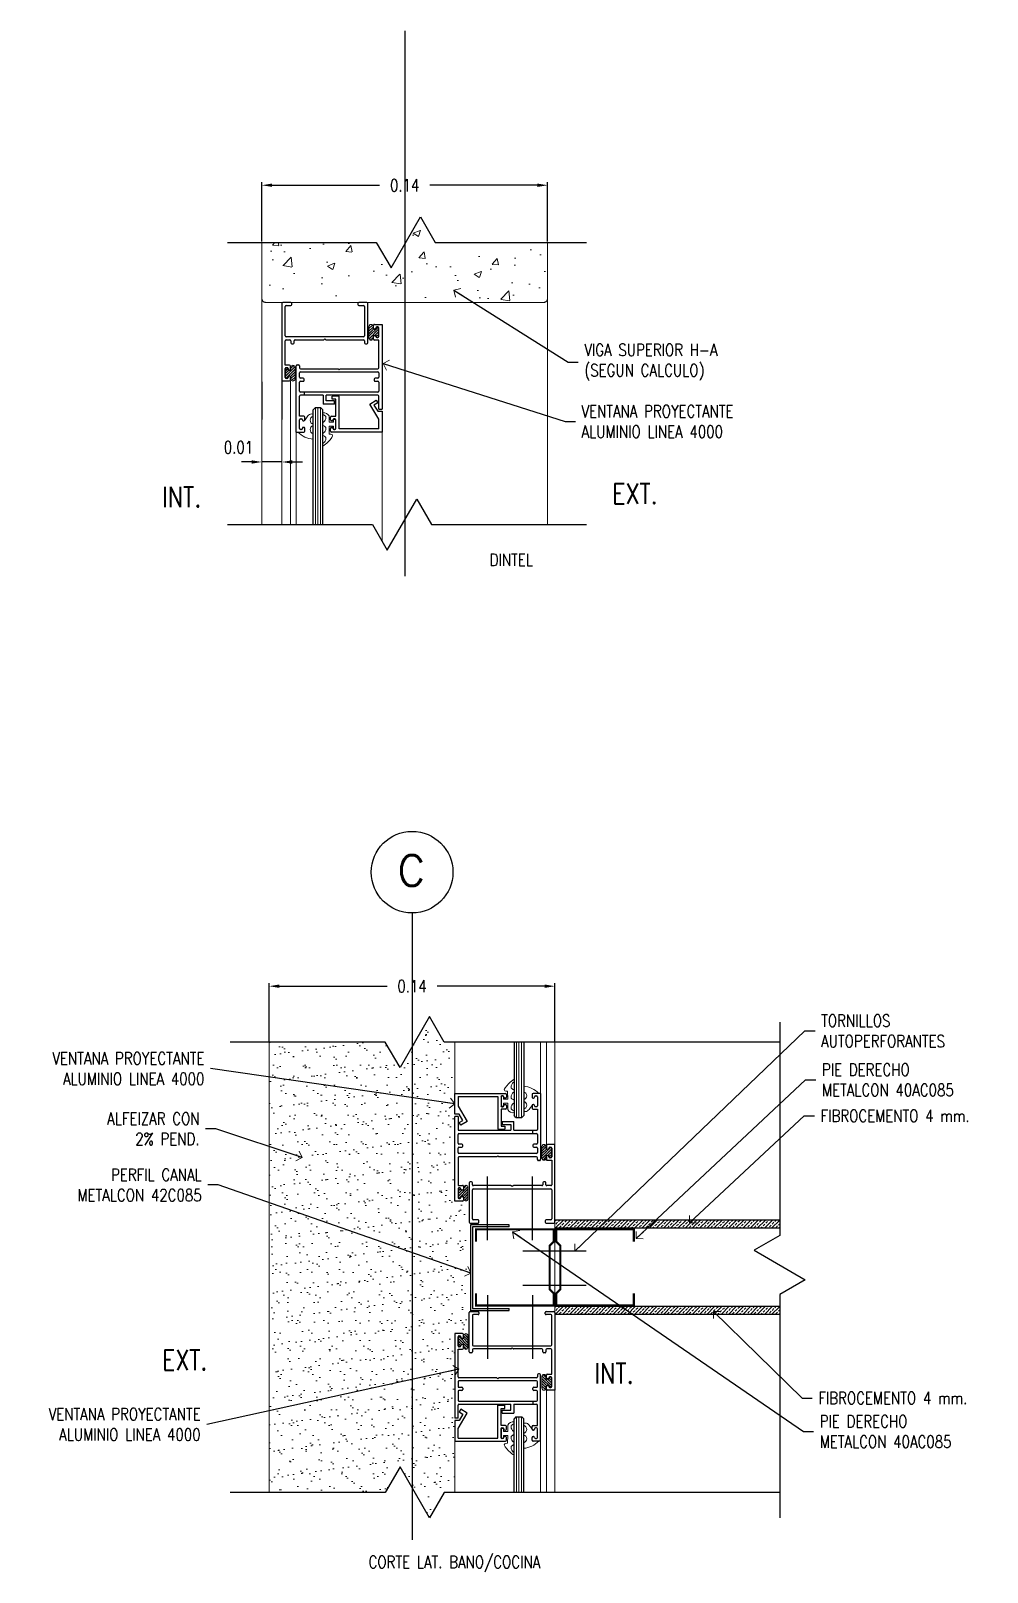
# Model space of a CAD drawing. Header units: metres. Extents: x -40 to 265, y 63 to 163.
# Drawn here: x 253.234 to 253.702, y 136.277 to 137.033 of the extents above; entities that cross this region are included whole.
import ezdxf

# ---------------------------------------------------------------- set-up
doc = ezdxf.new("R2010")
doc.units = ezdxf.units.M
doc.header["$LTSCALE"] = 5
doc.header["$MEASUREMENT"] = 0
doc.layers.get('0').update_dxf_attribs({"color": 30})
for name, color, linetype, lineweight in [('A-ANNO-TEXT', 3, 'Continuous', 18), ('A-DETL-GRPH', 4, 'Continuous', 25), ('A-DETL-MBND', 3, 'Continuous', 18), ('A-DETL-MCUT', 4, 'Continuous', 25), ('A-DETL-PATT', 8, 'Continuous', 18)]:
    doc.layers.add(name, color=color, linetype=linetype, lineweight=lineweight)
doc.styles.add('E-ROMANS', font='romans.shx', dxfattribs={"width": 0.8})
doc.dimstyles.new('E-0010_TICK_12', dxfattribs={"dimscale": 0.001, "dimtxt": 12, "dimasz": 12, "dimexe": 6, "dimexo": 4, "dimgap": 6, "dimtad": 0, "dimdec": 0, "dimlfac": 1000, "dimzin": 0, "dimdsep": 46, "dimtxsty": 'E-ROMANS', "dimblk": 'OBLIQUE', "dimcen": 6, "dimclrd": 256, "dimclre": 256, "dimclrt": 256, "dimadec": 0, "dimazin": 0, "dimtfac": 1, "dimtdec": 0, "dimtmove": 1, "dimatfit": 3, "dimldrblk": 'OPEN90', "dimfxl": 1, "dimtfill": 1, "dimtolj": 1, "dimtzin": 0, "dimlwd": -1, "dimarcsym": 0})

# ---------------------------------------------------------------- blocks, each defined once
blk = doc.blocks.new('*X40')
at = {"color": 0}
for p, q in [((134.91, 112.37), (139.77, 117.23)), ((134.91, 115.03), (136.01, 116.13)), ((134.91, 113.7), (136.61, 115.4)), ((135.23, 116.01), (135.23, 116.01)), ((135.23, 114.68), (135.23, 114.68)), ((135.23, 113.36), (135.23, 113.36)), ((135.23, 112.03), (135.23, 112.03)), ((135.26, 111.39), (139.81, 115.95)), ((135.9, 115.35), (135.9, 115.35)), ((135.9, 114.02), (135.9, 114.02)), ((135.9, 112.7), (135.9, 112.7)), ((136.56, 114.68), (136.56, 114.68)), ((136.56, 113.36), (136.56, 113.36)), ((137.22, 115.35), (137.22, 115.35)), ((137.22, 114.02), (137.22, 114.02)), ((137.22, 112.7), (137.22, 112.7)), ((137.49, 112.3), (139.81, 114.62)), ((137.71, 116.5), (139.14, 117.92)), ((137.71, 111.2), (139.81, 113.3)), ((137.89, 117.34), (137.89, 117.34)), ((137.89, 116.01), (137.89, 116.01)), ((137.89, 114.68), (137.89, 114.68)), ((137.89, 113.36), (137.89, 113.36)), ((137.89, 112.03), (137.89, 112.03)), ((138.03, 110.19), (139.81, 111.97)), ((138.55, 116.67), (138.55, 116.67)), ((138.55, 115.35), (138.55, 115.35)), ((138.55, 114.02), (138.55, 114.02)), ((138.55, 112.7), (138.55, 112.7)), ((138.55, 111.37), (138.55, 111.37)), ((139.21, 117.34), (139.21, 117.34)), ((139.21, 116.01), (139.21, 116.01)), ((139.21, 114.68), (139.21, 114.68)), ((139.21, 113.36), (139.21, 113.36)), ((139.21, 112.03), (139.21, 112.03)), ((137.89, 110.71), (137.89, 110.71)), ((138.55, 110.04), (138.55, 110.04)), ((139.12, 109.95), (139.75, 110.58)), ((139.21, 110.71), (139.21, 110.71))]:
    blk.add_line(p, q, dxfattribs=at)
blk = doc.blocks.new('_Oblique')
at = {"color": 0, "linetype": 'ByBlock', "lineweight": -2}
blk.add_line((-0.5, -0.5), (0.5, 0.5), dxfattribs=at)
blk = doc.blocks.new('_Open90')
at = {"color": 0, "linetype": 'ByBlock', "lineweight": -2}
for p, q in [((0, 0), (-1, 0)), ((-0.5, 0.5), (0, 0)), ((0, 0), (-0.5, -0.5))]:
    blk.add_line(p, q, dxfattribs=at)
blk = doc.blocks.new('QM-ARQ-DET')
at = {"layer": 'A-DETL-PATT'}
h = blk.add_hatch(dxfattribs=at)
h.set_pattern_fill('AR-CONC', color=256, scale=0.005, style=0)
h.set_pattern_definition([(50, (292.74077, 70.873197), (0.035863009, -0.003137607), [0.00375, -0.04125]), (355, (292.74077, 70.873197), (-0.006937567, 0.037609607), [0.003, -0.033]), (100.4514, (292.74376, 70.872936), (0.028925469, 0.034471977), [0.00318701, -0.035057106]), (46.1842, (292.74077, 70.883197), (0.053362052, -0.00827595), [0.005625, -0.061875]), (96.6356, (292.74522, 70.882507), (0.046733135, 0.048705894), [0.004780514, -0.05258565]), (351.1842, (292.74077, 70.883197), (0.046733097, 0.04870593), [0.0045, -0.0495]), (21, (292.74577, 70.880697), (0.029845353, -0.020130945), [0.00375, -0.04125]), (326, (292.74577, 70.880697), (0.012165767, 0.036257502), [0.003, -0.033]), (71.4514, (292.748258, 70.87902), (0.042011131, 0.016126525), [0.00318701, -0.035057106]), (37.5, (292.740771, 70.873197), (0.0006079928, 0.0166446927), [0, -0.0326, 0, -0.0335, 0, -0.033125]), (7.5, (292.74077, 70.873197), (0.013153477, 0.0197205856), [0, -0.0191, 0, -0.03185, 0, -0.012625]), (327.5, (292.729621, 70.873197), (0.0266911218, -0.0011277436), [0, -0.0125, 0, -0.039, 0, -0.05175]), (317.5, (292.72462, 70.873197), (0.0291593085, 0.005005249), [0, -0.01625, 0, -0.0259, 0, -0.03675])])
h.paths.add_polyline_path([(253.48678, 136.90158, -0.414221), (253.48487, 136.89967), (253.39821, 136.89968, 0.02881), (253.39816, 136.89968), (253.39434, 136.89968, 0.028331), (253.39429, 136.89968), (253.36098, 136.89968, 0.023886), (253.36093, 136.89968), (253.35711, 136.89968, 0.023309), (253.35707, 136.89968), (253.35035, 136.89968), (253.34678, 136.90307), (253.34678, 136.92909), (253.40285, 136.92909), (253.41007, 136.91659), (253.4245, 136.94159), (253.43172, 136.92909), (253.48678, 136.92909)])
h = blk.add_hatch(dxfattribs=at)
h.set_pattern_fill('AR-SAND', color=256, scale=0.005, style=0)
h.set_pattern_definition([(37.5, (292.745352, 70.82604), (-0.0003149668, 0.00963411885), [0, -0.0076, 0, -0.0085, 0, -0.008125]), (7.5, (292.745352, 70.82604), (0.0088488835, 0.0141107303), [0, -0.0041, 0, -0.00685, 0, -0.002625]), (327.5, (292.739202, 70.82604), (0.0155707093, 2.82953e-05), [0, -0.0025, 0, -0.009, 0, -0.01175]), (317.5, (292.739202, 70.82604), (0.015030633, 0.0043883778), [0, -0.00125, 0, -0.0059, 0, -0.00675])])
h.paths.add_polyline_path([(253.3504, 136.31618), (253.40726, 136.31618), (253.41448, 136.32868), (253.42891, 136.30368), (253.43613, 136.31618), (253.44138, 136.31618), (253.44138, 136.39414), (253.44711, 136.39477), (253.44711, 136.45903), (253.44077, 136.45903), (253.44077, 136.53699), (253.43613, 136.53699), (253.42891, 136.54949), (253.41448, 136.52449), (253.40726, 136.53699), (253.35038, 136.53699)])
h = blk.add_hatch(dxfattribs=at)
h.set_pattern_fill('ANSI33', color=256, scale=0.01, style=0)
h.set_pattern_definition([(45, (292.745352, 70.82604), (-0.00176776695, 0.00176776695), []), (45, (292.7471198, 70.82604), (-0.00176776695, 0.00176776695), [0.00125, -0.000625])])
h.paths.add_polyline_path([(253.60055, 136.44576), (253.60055, 136.44976), (253.4904, 136.44976), (253.4904, 136.44876), (253.4904, 136.44576)])
h = blk.add_hatch(dxfattribs=at)
h.set_pattern_fill('ANSI33', color=256, scale=0.01, style=0)
h.set_pattern_definition([(45, (292.745352, 70.7837386), (-0.00176776695, 0.00176776695), []), (45, (292.7471198, 70.7837386), (-0.00176776695, 0.00176776695), [0.00125, -0.000625])])
h.paths.add_polyline_path([(253.60055, 136.40346), (253.60055, 136.40746), (253.4904, 136.40746), (253.4904, 136.40646), (253.4904, 136.40346)])
at = {"layer": 'A-DETL-GRPH'}
for p, q in [((253.41677, 137.03285), (253.41677, 136.76539)), ((253.34678, 136.92959), (253.34678, 136.95864)), ((253.48678, 136.92959), (253.48678, 136.95864)), ((253.35178, 136.95714), (253.40449, 136.95714)), ((253.48178, 136.95714), (253.42906, 136.95714)), ((253.41007, 136.91659), (253.4245, 136.94159)), ((253.4245, 136.94159), (253.43172, 136.92909)), ((253.32992, 136.92909), (253.40285, 136.92909)), ((253.40285, 136.92909), (253.41007, 136.91659)), ((253.43172, 136.92909), (253.5059, 136.92909)), ((253.34677, 136.8607), (253.34677, 136.84745)), ((253.35664, 136.8607), (253.35664, 136.84745)), ((253.34677, 136.84845), (253.34677, 136.8423)), ((253.35664, 136.84845), (253.35664, 136.8423)), ((253.34177, 136.82144), (253.33677, 136.82144)), ((253.35664, 136.82144), (253.34677, 136.82144)), ((253.36164, 136.82144), (253.36664, 136.82144)), ((253.40826, 136.77821), (253.42269, 136.80321)), ((253.42269, 136.80321), (253.42991, 136.79071)), ((253.32992, 136.79071), (253.40104, 136.79071)), ((253.40104, 136.79071), (253.40826, 136.77821)), ((253.42991, 136.79071), (253.5059, 136.79071)), ((253.42042, 136.60032), (253.42042, 136.29295)), ((253.35038, 136.53749), (253.35038, 136.56591)), ((253.4904, 136.53749), (253.4904, 136.56591)), ((253.35538, 136.56441), (253.40811, 136.56441)), ((253.4854, 136.56441), (253.43268, 136.56441)), ((253.42891, 136.54949), (253.41448, 136.52449)), ((253.43613, 136.53699), (253.42891, 136.54949)), ((253.60055, 136.5468), (253.60055, 136.44211)), ((253.40726, 136.53699), (253.33127, 136.53699)), ((253.41448, 136.52449), (253.40726, 136.53699)), ((253.60055, 136.53699), (253.43613, 136.53699)), ((253.60055, 136.44211), (253.58805, 136.4349)), ((253.58805, 136.4349), (253.61305, 136.42046)), ((253.61305, 136.42046), (253.60055, 136.41325)), ((253.60055, 136.41325), (253.60055, 136.30368)), ((253.41448, 136.32868), (253.40726, 136.31618)), ((253.42891, 136.30368), (253.41448, 136.32868)), ((253.40726, 136.31618), (253.33127, 136.31618)), ((253.43613, 136.31618), (253.42891, 136.30368)), ((253.60055, 136.31618), (253.43613, 136.31618))]:
    blk.add_line(p, q, dxfattribs=at)
blk.add_circle((253.42042, 136.62032), 0.02, dxfattribs=at)
for points in [[(253.35178, 136.95797), (253.35178, 136.95631), (253.34678, 136.95714)], [(253.48178, 136.95797), (253.48178, 136.95631), (253.48678, 136.95714)], [(253.34177, 136.82228), (253.34177, 136.82061), (253.34677, 136.82144)], [(253.36164, 136.82228), (253.36164, 136.82061), (253.35664, 136.82144)], [(253.35538, 136.56524), (253.35538, 136.56358), (253.35038, 136.56441)], [(253.4854, 136.56524), (253.4854, 136.56358), (253.4904, 136.56441)]]:
    blk.add_solid(points, dxfattribs=at)
at = {"layer": 'A-DETL-MBND'}
for p, q in [((253.34676, 136.79071), (253.34678, 136.90159)), ((253.48677, 136.79071), (253.48678, 136.90158)), ((253.39927, 136.88785), (253.39927, 136.88212)), ((253.40127, 136.88704), (253.40127, 136.88785)), ((253.40127, 136.88212), (253.40127, 136.88293)), ((253.40222, 136.88637), (253.40194, 136.88637)), ((253.40194, 136.8836), (253.40222, 136.8836)), ((253.40289, 136.88713), (253.40289, 136.88704)), ((253.40289, 136.88293), (253.40289, 136.88284)), ((253.40366, 136.88742), (253.40318, 136.88742)), ((253.40318, 136.88255), (253.40366, 136.88255)), ((253.40394, 136.88284), (253.40394, 136.88713)), ((253.35835, 136.86714), (253.35835, 136.86284)), ((253.35912, 136.86742), (253.35864, 136.86742)), ((253.3594, 136.86704), (253.3594, 136.86714)), ((253.36103, 136.86785), (253.36103, 136.86704)), ((253.36303, 136.86212), (253.36303, 136.86785)), ((253.35664, 136.8612), (253.35664, 136.79071)), ((253.35864, 136.86255), (253.35912, 136.86255)), ((253.3594, 136.86284), (253.3594, 136.86294)), ((253.36036, 136.86637), (253.36007, 136.86637)), ((253.36007, 136.8636), (253.36036, 136.8636)), ((253.36084, 136.8612), (253.36084, 136.79071)), ((253.36103, 136.86294), (253.36103, 136.86212)), ((253.3731, 136.79071), (253.3731, 136.84797)), ((253.37428, 136.79071), (253.37428, 136.84797)), ((253.37546, 136.79063), (253.37546, 136.84797)), ((253.37971, 136.84089), (253.37971, 136.84399)), ((253.38183, 136.84089), (253.37971, 136.84089)), ((253.37983, 136.83506), (253.37971, 136.83894)), ((253.38183, 136.83894), (253.37971, 136.83894)), ((253.38183, 136.84206), (253.38183, 136.84089)), ((253.38183, 136.83777), (253.38183, 136.83894)), ((253.38259, 136.84235), (253.38212, 136.84235)), ((253.38212, 136.83748), (253.38259, 136.83748)), ((253.38288, 136.83777), (253.38288, 136.84206)), ((253.36366, 136.79071), (253.36366, 136.83613)), ((253.40566, 136.7827), (253.40566, 136.83613)), ((253.3504, 136.31618), (253.35038, 136.53699)), ((253.44138, 136.53699), (253.44138, 136.51183)), ((253.47157, 136.53699), (253.47157, 136.49999)), ((253.47276, 136.53699), (253.47276, 136.49999)), ((253.47394, 136.53699), (253.47394, 136.49999)), ((253.48338, 136.53699), (253.48338, 136.51183)), ((253.4862, 136.48676), (253.4862, 136.53699)), ((253.4904, 136.31618), (253.4904, 136.53699)), ((253.4904, 136.48676), (253.4904, 136.53699)), ((253.4672, 136.5129), (253.46732, 136.50902)), ((253.46416, 136.51019), (253.46416, 136.5059)), ((253.46492, 136.51048), (253.46444, 136.51048)), ((253.46444, 136.50561), (253.46492, 136.50561)), ((253.46521, 136.51019), (253.46521, 136.50902)), ((253.46521, 136.50902), (253.46732, 136.50902)), ((253.46521, 136.5059), (253.46521, 136.50707)), ((253.46521, 136.50707), (253.46732, 136.50707)), ((253.46732, 136.50707), (253.46732, 136.50397)), ((253.48401, 136.48584), (253.48401, 136.48011)), ((253.48601, 136.48503), (253.48601, 136.48584)), ((253.48696, 136.48436), (253.48668, 136.48436)), ((253.48668, 136.48159), (253.48696, 136.48159)), ((253.48763, 136.48512), (253.48763, 136.48503)), ((253.4884, 136.48541), (253.48792, 136.48541)), ((253.48868, 136.48083), (253.48868, 136.48512)), ((253.48601, 136.48011), (253.48601, 136.48092)), ((253.48763, 136.48092), (253.48763, 136.48083)), ((253.48792, 136.48054), (253.4884, 136.48054)), ((253.44309, 136.46512), (253.44309, 136.46083)), ((253.44386, 136.46541), (253.44338, 136.46541)), ((253.44338, 136.46054), (253.44386, 136.46054)), ((253.44414, 136.46503), (253.44414, 136.46512)), ((253.44414, 136.46083), (253.44414, 136.46092)), ((253.4451, 136.46436), (253.44481, 136.46436)), ((253.44481, 136.46159), (253.4451, 136.46159)), ((253.44577, 136.46584), (253.44577, 136.46503)), ((253.44577, 136.46092), (253.44577, 136.46011)), ((253.44777, 136.46011), (253.44777, 136.46584)), ((253.44309, 136.38805), (253.44309, 136.39234)), ((253.44338, 136.39263), (253.44386, 136.39263)), ((253.44414, 136.39234), (253.44414, 136.39225)), ((253.44481, 136.39158), (253.4451, 136.39158)), ((253.44577, 136.39225), (253.44577, 136.39306)), ((253.44777, 136.39306), (253.44777, 136.38733)), ((253.44386, 136.38776), (253.44338, 136.38776)), ((253.44414, 136.38814), (253.44414, 136.38805)), ((253.4451, 136.38881), (253.44481, 136.38881)), ((253.44577, 136.38733), (253.44577, 136.38814)), ((253.48401, 136.36733), (253.48401, 136.37306)), ((253.48601, 136.37306), (253.48601, 136.37225)), ((253.48601, 136.36814), (253.48601, 136.36733)), ((253.48668, 136.37158), (253.48696, 136.37158)), ((253.48696, 136.36881), (253.48668, 136.36881)), ((253.48763, 136.37225), (253.48763, 136.37234)), ((253.48763, 136.36805), (253.48763, 136.36814)), ((253.48792, 136.37263), (253.4884, 136.37263)), ((253.48868, 136.37234), (253.48868, 136.36805)), ((253.4862, 136.36641), (253.4862, 136.31618)), ((253.4884, 136.36776), (253.48792, 136.36776)), ((253.4904, 136.36641), (253.4904, 136.31618)), ((253.47157, 136.31618), (253.47157, 136.35318)), ((253.47276, 136.31618), (253.47276, 136.35318)), ((253.47394, 136.31618), (253.47394, 136.35318)), ((253.46416, 136.34298), (253.46416, 136.34727)), ((253.46444, 136.34756), (253.46492, 136.34756)), ((253.46521, 136.34727), (253.46521, 136.3461)), ((253.46521, 136.3461), (253.46732, 136.3461)), ((253.46732, 136.3461), (253.46732, 136.3492)), ((253.44138, 136.31618), (253.44138, 136.34134)), ((253.46492, 136.34269), (253.46444, 136.34269)), ((253.46521, 136.34415), (253.46732, 136.34415)), ((253.46521, 136.34298), (253.46521, 136.34415)), ((253.4672, 136.34027), (253.46732, 136.34415)), ((253.48338, 136.31618), (253.48338, 136.34134))]:
    blk.add_line(p, q, dxfattribs=at)
at = {"layer": 'A-DETL-MBND', "const_width": 0.001}
for points in [[(253.45174, 136.41385), (253.45174, 136.40785), (253.48974, 136.40785), (253.48974, 136.41385), (253.48777, 136.41579), (253.48777, 136.43603), (253.48777, 136.4372), (253.48974, 136.43914), (253.48974, 136.44514), (253.45174, 136.44514), (253.45174, 136.43914)], [(253.52906, 136.41385), (253.52906, 136.40785), (253.49106, 136.40785), (253.49106, 136.41385), (253.49304, 136.41579), (253.49304, 136.43603), (253.49304, 136.4372), (253.49106, 136.43914), (253.49106, 136.44514), (253.52906, 136.44514), (253.52906, 136.43914)]]:
    blk.add_lwpolyline(points, dxfattribs=at)
at = {"layer": 'A-DETL-MBND'}
for centre, radius, start, end in [((253.40027, 136.88785), 0.001, 0, 180), ((253.40027, 136.88212), 0.001, 180, 0), ((253.40194, 136.88704), 0.000668, 180, 270), ((253.40194, 136.88293), 0.000668, 90, 180), ((253.40222, 136.88704), 0.000668, 270, 0), ((253.40222, 136.88293), 0.000668, 0, 90), ((253.40318, 136.88713), 0.000286, 90, 180), ((253.40318, 136.88284), 0.000286, 180, 270), ((253.40366, 136.88713), 0.000286, 0, 90), ((253.40366, 136.88284), 0.000286, 270, 0), ((253.35864, 136.86714), 0.000286, 90, 180), ((253.35912, 136.86714), 0.000286, 0, 90), ((253.36007, 136.86704), 0.000668, 180, 270), ((253.36036, 136.86704), 0.000668, 270, 0), ((253.36203, 136.86785), 0.001, 0, 180), ((253.35864, 136.86284), 0.000286, 180, 270), ((253.35912, 136.86284), 0.000286, 270, 0), ((253.36007, 136.86294), 0.000668, 90, 180), ((253.36036, 136.86294), 0.000668, 0, 90), ((253.36203, 136.86212), 0.001, 180, 0), ((253.37716, 136.84278), 0.00282, 25.40747, 99.7106), ((253.3725, 136.84192), 0.00205, 106.66303, 253.33697), ((253.3725, 136.8373), 0.00205, 106.66303, 253.33697), ((253.38212, 136.84206), 0.000286, 90, 180), ((253.38212, 136.83777), 0.000286, 180, 270), ((253.38259, 136.84206), 0.000286, 0, 90), ((253.38259, 136.83777), 0.000286, 270, 0), ((253.37277, 136.84392), 0.01133, 223.46647, 265.63629), ((253.47426, 136.50404), 0.01133, 43.46647, 85.63629), ((253.47454, 136.51066), 0.00205, 286.66303, 73.33697), ((253.46444, 136.51019), 0.000286, 90, 180), ((253.46444, 136.5059), 0.000286, 180, 270), ((253.46492, 136.51019), 0.000286, 0, 90), ((253.46492, 136.5059), 0.000286, 270, 0), ((253.47454, 136.50604), 0.00205, 286.66303, 73.33697), ((253.46988, 136.50518), 0.00282, 205.40747, 279.7106), ((253.48501, 136.48584), 0.001, 0, 180), ((253.48668, 136.48503), 0.000668, 180, 270), ((253.48668, 136.48092), 0.000668, 90, 180), ((253.48696, 136.48503), 0.000668, 270, 0), ((253.48696, 136.48092), 0.000668, 0, 90), ((253.48792, 136.48512), 0.000286, 90, 180), ((253.4884, 136.48512), 0.000286, 0, 90), ((253.48501, 136.48011), 0.001, 180, 0), ((253.48792, 136.48083), 0.000286, 180, 270), ((253.4884, 136.48083), 0.000286, 270, 0), ((253.44677, 136.46584), 0.001, 0, 180), ((253.44338, 136.46512), 0.000286, 90, 180), ((253.44338, 136.46083), 0.000286, 180, 270), ((253.44386, 136.46512), 0.000286, 0, 90), ((253.44386, 136.46083), 0.000286, 270, 0), ((253.44481, 136.46503), 0.000668, 180, 270), ((253.44481, 136.46092), 0.000668, 90, 180), ((253.4451, 136.46503), 0.000668, 270, 0), ((253.4451, 136.46092), 0.000668, 0, 90), ((253.44677, 136.46011), 0.001, 180, 0), ((253.44338, 136.39234), 0.000286, 90, 180), ((253.44386, 136.39234), 0.000286, 0, 90), ((253.44481, 136.39225), 0.000668, 180, 270), ((253.4451, 136.39225), 0.000668, 270, 0), ((253.44677, 136.39306), 0.001, 0, 180), ((253.44338, 136.38805), 0.000286, 180, 270), ((253.44386, 136.38805), 0.000286, 270, 0), ((253.44481, 136.38814), 0.000668, 90, 180), ((253.4451, 136.38814), 0.000668, 0, 90), ((253.44677, 136.38733), 0.001, 180, 0), ((253.48501, 136.37306), 0.001, 0, 180), ((253.48668, 136.37225), 0.000668, 180, 270), ((253.48668, 136.36814), 0.000668, 90, 180), ((253.48696, 136.37225), 0.000668, 270, 0), ((253.48696, 136.36814), 0.000668, 0, 90), ((253.48792, 136.37234), 0.000286, 90, 180), ((253.48792, 136.36805), 0.000286, 180, 270), ((253.4884, 136.37234), 0.000286, 0, 90), ((253.4884, 136.36805), 0.000286, 270, 0), ((253.48501, 136.36733), 0.001, 180, 0), ((253.46444, 136.34727), 0.000286, 90, 180), ((253.46492, 136.34727), 0.000286, 0, 90), ((253.46988, 136.34799), 0.00282, 80.2894, 154.59253), ((253.47454, 136.34713), 0.00205, 286.66303, 73.33697), ((253.46444, 136.34298), 0.000286, 180, 270), ((253.46492, 136.34298), 0.000286, 270, 0), ((253.47454, 136.34251), 0.00205, 286.66303, 73.33697), ((253.47426, 136.34913), 0.01133, 274.36371, 316.53353)]:
    blk.add_arc(centre, radius, start, end, dxfattribs=at)
for points in [[(253.36772, 136.84171), (253.36896, 136.84356), (253.37061, 136.84493), (253.37191, 136.84493)], [(253.37668, 136.8447), (253.37806, 136.84374), (253.3774, 136.8414), (253.37668, 136.84074)], [(253.37668, 136.83937), (253.37806, 136.83841), (253.3774, 136.83608), (253.37668, 136.83542)], [(253.37668, 136.82918), (253.37933, 136.83136), (253.38126, 136.83486), (253.37983, 136.83506)], [(253.37668, 136.83446), (253.37806, 136.83349), (253.3774, 136.83116), (253.37668, 136.8305)], [(253.47035, 136.51878), (253.46771, 136.5166), (253.46578, 136.5131), (253.4672, 136.5129)], [(253.47035, 136.51351), (253.46898, 136.51447), (253.46964, 136.5168), (253.47035, 136.51746)], [(253.47035, 136.50859), (253.46898, 136.50955), (253.46964, 136.51188), (253.47035, 136.51254)], [(253.47035, 136.50326), (253.46898, 136.50422), (253.46964, 136.50656), (253.47035, 136.50722)], [(253.47932, 136.50625), (253.47808, 136.5044), (253.47643, 136.50303), (253.47513, 136.50303)], [(253.47035, 136.34991), (253.46898, 136.34894), (253.46964, 136.34661), (253.47035, 136.34595)], [(253.47932, 136.34692), (253.47808, 136.34876), (253.47643, 136.35014), (253.47513, 136.35014)], [(253.47035, 136.33439), (253.46771, 136.33657), (253.46578, 136.34007), (253.4672, 136.34027)], [(253.47035, 136.34458), (253.46898, 136.34362), (253.46964, 136.34129), (253.47035, 136.34063)], [(253.47035, 136.33966), (253.46898, 136.3387), (253.46964, 136.33637), (253.47035, 136.33571)]]:
    blk.add_spline(points, degree=3, dxfattribs=at)
at = {"layer": 'A-DETL-MCUT'}
for p, q in [((253.35664, 136.8992), (253.35664, 136.8612)), ((253.36093, 136.89968), (253.35711, 136.89968)), ((253.35816, 136.88336), (253.35816, 136.89767)), ((253.35864, 136.89815), (253.36093, 136.89815)), ((253.36141, 136.89863), (253.36141, 136.8992)), ((253.39386, 136.8992), (253.39386, 136.89863)), ((253.39816, 136.89968), (253.39434, 136.89968)), ((253.39434, 136.89815), (253.39663, 136.89815)), ((253.39711, 136.89767), (253.39711, 136.88336)), ((253.39864, 136.87992), (253.39864, 136.8992)), ((253.39663, 136.88288), (253.35864, 136.88288)), ((253.40146, 136.88712), (253.40146, 136.88845)), ((253.40146, 136.88168), (253.40146, 136.88301)), ((253.40194, 136.88893), (253.40566, 136.88893)), ((253.40222, 136.88664), (253.40194, 136.88664)), ((253.40194, 136.88349), (253.40222, 136.88349)), ((253.4027, 136.88721), (253.4027, 136.88712)), ((253.4027, 136.88301), (253.4027, 136.88292)), ((253.40366, 136.88769), (253.40318, 136.88769)), ((253.40318, 136.88244), (253.40366, 136.88244)), ((253.40413, 136.88292), (253.40413, 136.88721)), ((253.40566, 136.88893), (253.40566, 136.84737)), ((253.35816, 136.86893), (253.35816, 136.88087)), ((253.35864, 136.88135), (253.36055, 136.88135)), ((253.36103, 136.88087), (253.36103, 136.87992)), ((253.3615, 136.87944), (253.36208, 136.87944)), ((253.36255, 136.87992), (253.36255, 136.88087)), ((253.36303, 136.88135), (253.37696, 136.88135)), ((253.3773, 136.88149), (253.37764, 136.88183)), ((253.37764, 136.88183), (253.37797, 136.88149)), ((253.37831, 136.88135), (253.39663, 136.88135)), ((253.39711, 136.88087), (253.39711, 136.87992)), ((253.39759, 136.87944), (253.39816, 136.87944)), ((253.40413, 136.8812), (253.40194, 136.8812)), ((253.40413, 136.86764), (253.40413, 136.8812)), ((253.36036, 136.86893), (253.35816, 136.86893)), ((253.35816, 136.86292), (253.35816, 136.86721)), ((253.35816, 136.86292), (253.35816, 136.86721)), ((253.35864, 136.86769), (253.35912, 136.86769)), ((253.35959, 136.86721), (253.35959, 136.86712)), ((253.36084, 136.86712), (253.36084, 136.86846)), ((253.36366, 136.83613), (253.36366, 136.8686)), ((253.36414, 136.86908), (253.36471, 136.86908)), ((253.36519, 136.8686), (253.36519, 136.86764)), ((253.36567, 136.86717), (253.38418, 136.86717)), ((253.38418, 136.86717), (253.38466, 136.86669)), ((253.38466, 136.86669), (253.38514, 136.86717)), ((253.38514, 136.86717), (253.40366, 136.86717)), ((253.35664, 136.8612), (253.36036, 136.8612)), ((253.35912, 136.86244), (253.35864, 136.86244)), ((253.35959, 136.86301), (253.35959, 136.86292)), ((253.36007, 136.86664), (253.36036, 136.86664)), ((253.36036, 136.86349), (253.36007, 136.86349)), ((253.36084, 136.86168), (253.36084, 136.86301)), ((253.36519, 136.863), (253.36519, 136.86516)), ((253.36519, 136.85622), (253.36519, 136.86052)), ((253.36567, 136.86564), (253.40366, 136.86564)), ((253.367, 136.86252), (253.36567, 136.86252)), ((253.36567, 136.86099), (253.367, 136.86099)), ((253.36748, 136.86147), (253.36748, 136.86204)), ((253.40184, 136.86204), (253.40184, 136.86147)), ((253.40366, 136.86252), (253.40232, 136.86252)), ((253.40232, 136.86099), (253.40366, 136.86099)), ((253.40413, 136.86516), (253.40413, 136.863)), ((253.40413, 136.86052), (253.40413, 136.85622)), ((253.36519, 136.84386), (253.36519, 136.85374)), ((253.40366, 136.85574), (253.36567, 136.85574)), ((253.37679, 136.85422), (253.36567, 136.85422)), ((253.36748, 136.85574), (253.36748, 136.85422)), ((253.37679, 136.85422), (253.37679, 136.84984)), ((253.40366, 136.85422), (253.37832, 136.85422)), ((253.37832, 136.85137), (253.37832, 136.85422)), ((253.38124, 136.8522), (253.38124, 136.85372)), ((253.3846, 136.85372), (253.38124, 136.85372)), ((253.38307, 136.8522), (253.38124, 136.8522)), ((253.38307, 136.84386), (253.38307, 136.8522)), ((253.3846, 136.83766), (253.3846, 136.85372)), ((253.39964, 136.84985), (253.40278, 136.85175)), ((253.40278, 136.85175), (253.40356, 136.85046)), ((253.40413, 136.84737), (253.40413, 136.85374)), ((253.37287, 136.84797), (253.37191, 136.84701)), ((253.37191, 136.79071), (253.37191, 136.84701)), ((253.37573, 136.84797), (253.37287, 136.84797)), ((253.37573, 136.84797), (253.37668, 136.84701)), ((253.37668, 136.79071), (253.37668, 136.84701)), ((253.38244, 136.84984), (253.37679, 136.84984)), ((253.38244, 136.85137), (253.37832, 136.85137)), ((253.38244, 136.84984), (253.38244, 136.85137)), ((253.40413, 136.84237), (253.39964, 136.84985)), ((253.40356, 136.85046), (253.40172, 136.84935)), ((253.40172, 136.84935), (253.40353, 136.84633)), ((253.40353, 136.84633), (253.40566, 136.84633)), ((253.40413, 136.84737), (253.40566, 136.84737)), ((253.40566, 136.84633), (253.40566, 136.83613)), ((253.36738, 136.84386), (253.36519, 136.84386)), ((253.36519, 136.83785), (253.36519, 136.84214)), ((253.36519, 136.83785), (253.36519, 136.84214)), ((253.36567, 136.84262), (253.36614, 136.84262)), ((253.36614, 136.83737), (253.36567, 136.83737)), ((253.36662, 136.84214), (253.36662, 136.84205)), ((253.36662, 136.83794), (253.36662, 136.83785)), ((253.3671, 136.84157), (253.36738, 136.84157)), ((253.36738, 136.83842), (253.3671, 136.83842)), ((253.36786, 136.84205), (253.36786, 136.84338)), ((253.36786, 136.83661), (253.36786, 136.83794)), ((253.3804, 136.84205), (253.3804, 136.84338)), ((253.3804, 136.83661), (253.3804, 136.83794)), ((253.38088, 136.84386), (253.38307, 136.84386)), ((253.38116, 136.84157), (253.38088, 136.84157)), ((253.38088, 136.83842), (253.38116, 136.83842)), ((253.38164, 136.84214), (253.38164, 136.84205)), ((253.38164, 136.83794), (253.38164, 136.83785)), ((253.38259, 136.84262), (253.38212, 136.84262)), ((253.38212, 136.83737), (253.38259, 136.83737)), ((253.38307, 136.83785), (253.38307, 136.84214)), ((253.38307, 136.83785), (253.38307, 136.84214)), ((253.40413, 136.83766), (253.3846, 136.83766)), ((253.40413, 136.83766), (253.40413, 136.84237)), ((253.36366, 136.83613), (253.36738, 136.83613)), ((253.40566, 136.83613), (253.38088, 136.83613)), ((253.47035, 136.53699), (253.47035, 136.50095)), ((253.47513, 136.53699), (253.47513, 136.50095)), ((253.44138, 136.51183), (253.46616, 136.51183)), ((253.44138, 136.50163), (253.44138, 136.51183)), ((253.48338, 136.51183), (253.47965, 136.51183)), ((253.48338, 136.51183), (253.48338, 136.47936)), ((253.4429, 136.5103), (253.4429, 136.50559)), ((253.4429, 136.5103), (253.46244, 136.5103)), ((253.4429, 136.50559), (253.4474, 136.49811)), ((253.46244, 136.5103), (253.46244, 136.49424)), ((253.46397, 136.51011), (253.46397, 136.50582)), ((253.46397, 136.51011), (253.46397, 136.50582)), ((253.46616, 136.5041), (253.46397, 136.5041)), ((253.46397, 136.5041), (253.46397, 136.49576)), ((253.46492, 136.51059), (253.46444, 136.51059)), ((253.46444, 136.50534), (253.46492, 136.50534)), ((253.4654, 136.51002), (253.4654, 136.51011)), ((253.4654, 136.50582), (253.4654, 136.50591)), ((253.46616, 136.50954), (253.46587, 136.50954)), ((253.46587, 136.50639), (253.46616, 136.50639)), ((253.46664, 136.51135), (253.46664, 136.51002)), ((253.46664, 136.50591), (253.46664, 136.50458)), ((253.47918, 136.51135), (253.47918, 136.51002)), ((253.47918, 136.50591), (253.47918, 136.50458)), ((253.47965, 136.50954), (253.47994, 136.50954)), ((253.47994, 136.50639), (253.47965, 136.50639)), ((253.47965, 136.5041), (253.48185, 136.5041)), ((253.48042, 136.51002), (253.48042, 136.51011)), ((253.48042, 136.50582), (253.48042, 136.50591)), ((253.48089, 136.51059), (253.48137, 136.51059)), ((253.48137, 136.50534), (253.48089, 136.50534)), ((253.48185, 136.51011), (253.48185, 136.50582)), ((253.48185, 136.51011), (253.48185, 136.50582)), ((253.48185, 136.5041), (253.48185, 136.49422)), ((253.4435, 136.50163), (253.44138, 136.50163)), ((253.44138, 136.45903), (253.44138, 136.50059)), ((253.4429, 136.50059), (253.44138, 136.50059)), ((253.4429, 136.50059), (253.4429, 136.49422)), ((253.44348, 136.4975), (253.44532, 136.49861)), ((253.44425, 136.49622), (253.44348, 136.4975)), ((253.44532, 136.49861), (253.4435, 136.50163)), ((253.4474, 136.49811), (253.44425, 136.49622)), ((253.46459, 136.49812), (253.46459, 136.49659)), ((253.46459, 136.49812), (253.47024, 136.49812)), ((253.46459, 136.49659), (253.46872, 136.49659)), ((253.46872, 136.49659), (253.46872, 136.49374)), ((253.47024, 136.49374), (253.47024, 136.49812)), ((253.47131, 136.49999), (253.47035, 136.50095)), ((253.47131, 136.49999), (253.47417, 136.49999)), ((253.47417, 136.49999), (253.47513, 136.50095)), ((253.4429, 136.48744), (253.4429, 136.49174)), ((253.44338, 136.49374), (253.46872, 136.49374)), ((253.44338, 136.49222), (253.48137, 136.49222)), ((253.46244, 136.49424), (253.4658, 136.49424)), ((253.46397, 136.49576), (253.4658, 136.49576)), ((253.4658, 136.49576), (253.4658, 136.49424)), ((253.47024, 136.49374), (253.48137, 136.49374)), ((253.47956, 136.49222), (253.47956, 136.49374)), ((253.48185, 136.49174), (253.48185, 136.48744)), ((253.4429, 136.4828), (253.4429, 136.48496)), ((253.44472, 136.48697), (253.44338, 136.48697)), ((253.44338, 136.48544), (253.44472, 136.48544)), ((253.48137, 136.48232), (253.44338, 136.48232)), ((253.44519, 136.48592), (253.44519, 136.48649)), ((253.47956, 136.48649), (253.47956, 136.48592)), ((253.48137, 136.48697), (253.48004, 136.48697)), ((253.48004, 136.48544), (253.48137, 136.48544)), ((253.48185, 136.48496), (253.48185, 136.4828)), ((253.4862, 136.48628), (253.4862, 136.48495)), ((253.4904, 136.48676), (253.48668, 136.48676)), ((253.48668, 136.48447), (253.48696, 136.48447)), ((253.48744, 136.48495), (253.48744, 136.48504)), ((253.48792, 136.48552), (253.4884, 136.48552)), ((253.48887, 136.48504), (253.48887, 136.48075)), ((253.48887, 136.48504), (253.48887, 136.48075)), ((253.4904, 136.44876), (253.4904, 136.48676)), ((253.4429, 136.48032), (253.4429, 136.46676)), ((253.4619, 136.48079), (253.44338, 136.48079)), ((253.46238, 136.48127), (253.4619, 136.48079)), ((253.46285, 136.48079), (253.46238, 136.48127)), ((253.48137, 136.48079), (253.46285, 136.48079)), ((253.48185, 136.47936), (253.48185, 136.48032)), ((253.4829, 136.47889), (253.48233, 136.47889)), ((253.4862, 136.48084), (253.4862, 136.47951)), ((253.48696, 136.48132), (253.48668, 136.48132)), ((253.48668, 136.47903), (253.48887, 136.47903)), ((253.48744, 136.48075), (253.48744, 136.48084)), ((253.4884, 136.48027), (253.48792, 136.48027)), ((253.48887, 136.47903), (253.48887, 136.46709)), ((253.4429, 136.46676), (253.4451, 136.46676)), ((253.4484, 136.46804), (253.4484, 136.44876)), ((253.44945, 136.46852), (253.44888, 136.46852)), ((253.44993, 136.46709), (253.44993, 136.46804)), ((253.46873, 136.46661), (253.45041, 136.46661)), ((253.45737, 136.43994), (253.45737, 136.47109)), ((253.4694, 136.46613), (253.46906, 136.46647)), ((253.46974, 136.46647), (253.4694, 136.46613)), ((253.48401, 136.46661), (253.47008, 136.46661)), ((253.47941, 136.43994), (253.47941, 136.47109)), ((253.48448, 136.46804), (253.48448, 136.46709)), ((253.48553, 136.46852), (253.48496, 136.46852)), ((253.48601, 136.46709), (253.48601, 136.46804)), ((253.4884, 136.46661), (253.48649, 136.46661)), ((253.4451, 136.45903), (253.44138, 136.45903)), ((253.4429, 136.46504), (253.4429, 136.46075)), ((253.44386, 136.46552), (253.44338, 136.46552)), ((253.44338, 136.46027), (253.44386, 136.46027)), ((253.44434, 136.46495), (253.44434, 136.46504)), ((253.44434, 136.46075), (253.44434, 136.46084)), ((253.4451, 136.46447), (253.44481, 136.46447)), ((253.44481, 136.46132), (253.4451, 136.46132)), ((253.44558, 136.46629), (253.44558, 136.46495)), ((253.44558, 136.46084), (253.44558, 136.45951)), ((253.44993, 136.45029), (253.44993, 136.46461)), ((253.45041, 136.46508), (253.4884, 136.46508)), ((253.48887, 136.46461), (253.48887, 136.45029)), ((253.44888, 136.44828), (253.4527, 136.44828)), ((253.46801, 136.44743), (253.44901, 136.44743)), ((253.44901, 136.44743), (253.44901, 136.40536)), ((253.45001, 136.44643), (253.45001, 136.40636)), ((253.46801, 136.44643), (253.45001, 136.44643)), ((253.4527, 136.44981), (253.45041, 136.44981)), ((253.45317, 136.44876), (253.45317, 136.44933)), ((253.46801, 136.44643), (253.46801, 136.44743)), ((253.48563, 136.44933), (253.48563, 136.44876)), ((253.4884, 136.44981), (253.48611, 136.44981)), ((253.48611, 136.44828), (253.48992, 136.44828)), ((253.60055, 136.44976), (253.4904, 136.44976)), ((253.60055, 136.44576), (253.4904, 136.44576)), ((253.50574, 136.43445), (253.47459, 136.43445)), ((253.50574, 136.41758), (253.47459, 136.41758)), ((253.45001, 136.40636), (253.46801, 136.40636)), ((253.45737, 136.41286), (253.45737, 136.38171)), ((253.46801, 136.40536), (253.46801, 136.40636)), ((253.47941, 136.41286), (253.47941, 136.38171)), ((253.60055, 136.40741), (253.4904, 136.40741)), ((253.4484, 136.38513), (253.4484, 136.40441)), ((253.44888, 136.40489), (253.4527, 136.40489)), ((253.44901, 136.40536), (253.46801, 136.40536)), ((253.44993, 136.40288), (253.44993, 136.38856)), ((253.4527, 136.40336), (253.45041, 136.40336)), ((253.45317, 136.40441), (253.45317, 136.40384)), ((253.48563, 136.40384), (253.48563, 136.40441)), ((253.48611, 136.40489), (253.48992, 136.40489)), ((253.4884, 136.40336), (253.48611, 136.40336)), ((253.48887, 136.38856), (253.48887, 136.40288)), ((253.4904, 136.40441), (253.4904, 136.36641)), ((253.60055, 136.40341), (253.4904, 136.40341)), ((253.4451, 136.39414), (253.44138, 136.39414)), ((253.44138, 136.39414), (253.44138, 136.35258)), ((253.4429, 136.38813), (253.4429, 136.39242)), ((253.44338, 136.3929), (253.44386, 136.3929)), ((253.44434, 136.39242), (253.44434, 136.39233)), ((253.44481, 136.39185), (253.4451, 136.39185)), ((253.44558, 136.39233), (253.44558, 136.39366)), ((253.4429, 136.37285), (253.4429, 136.38641)), ((253.4429, 136.38641), (253.4451, 136.38641)), ((253.44386, 136.38765), (253.44338, 136.38765)), ((253.44434, 136.38822), (253.44434, 136.38813)), ((253.4451, 136.3887), (253.44481, 136.3887)), ((253.44558, 136.38688), (253.44558, 136.38822)), ((253.44945, 136.38465), (253.44888, 136.38465)), ((253.44993, 136.38608), (253.44993, 136.38513)), ((253.45041, 136.38809), (253.4884, 136.38809)), ((253.46873, 136.38656), (253.45041, 136.38656)), ((253.4694, 136.38704), (253.46906, 136.3867)), ((253.46974, 136.3867), (253.4694, 136.38704)), ((253.48401, 136.38656), (253.47008, 136.38656)), ((253.48448, 136.38513), (253.48448, 136.38608)), ((253.48553, 136.38465), (253.48496, 136.38465)), ((253.48601, 136.38608), (253.48601, 136.38513)), ((253.4884, 136.38656), (253.48649, 136.38656)), ((253.48887, 136.37414), (253.48887, 136.38608)), ((253.4429, 136.37037), (253.4429, 136.36821)), ((253.4619, 136.37238), (253.44338, 136.37238)), ((253.48137, 136.37085), (253.44338, 136.37085)), ((253.46238, 136.3719), (253.4619, 136.37238)), ((253.46285, 136.37238), (253.46238, 136.3719)), ((253.48137, 136.37238), (253.46285, 136.37238)), ((253.48185, 136.37381), (253.48185, 136.37285)), ((253.48185, 136.36821), (253.48185, 136.37037)), ((253.4829, 136.37428), (253.48233, 136.37428)), ((253.48338, 136.34134), (253.48338, 136.37381)), ((253.4862, 136.37233), (253.4862, 136.37366)), ((253.4862, 136.36689), (253.4862, 136.36822)), ((253.48668, 136.37414), (253.48887, 136.37414)), ((253.48696, 136.37185), (253.48668, 136.37185)), ((253.48668, 136.3687), (253.48696, 136.3687)), ((253.48744, 136.37242), (253.48744, 136.37233)), ((253.48744, 136.36822), (253.48744, 136.36813)), ((253.4884, 136.3729), (253.48792, 136.3729)), ((253.48887, 136.36813), (253.48887, 136.37242)), ((253.48887, 136.36813), (253.48887, 136.37242)), ((253.4429, 136.36572), (253.4429, 136.36143)), ((253.44338, 136.36773), (253.44472, 136.36773)), ((253.44472, 136.3662), (253.44338, 136.3662)), ((253.44338, 136.36095), (253.48137, 136.36095)), ((253.44519, 136.36725), (253.44519, 136.36668)), ((253.47956, 136.36668), (253.47956, 136.36725)), ((253.47956, 136.36095), (253.47956, 136.35942)), ((253.48004, 136.36773), (253.48137, 136.36773)), ((253.48137, 136.3662), (253.48004, 136.3662)), ((253.48185, 136.36143), (253.48185, 136.36572)), ((253.4904, 136.36641), (253.48668, 136.36641)), ((253.48792, 136.36765), (253.4884, 136.36765)), ((253.4429, 136.35258), (253.4429, 136.35895)), ((253.4429, 136.34758), (253.4474, 136.35506)), ((253.44338, 136.35942), (253.46872, 136.35942)), ((253.44425, 136.35695), (253.44348, 136.35567)), ((253.44348, 136.35567), (253.44532, 136.35456)), ((253.44532, 136.35456), (253.4435, 136.35154)), ((253.4474, 136.35506), (253.44425, 136.35695)), ((253.46244, 136.35893), (253.4658, 136.35893)), ((253.46244, 136.34287), (253.46244, 136.35893)), ((253.46397, 136.3574), (253.4658, 136.3574)), ((253.46397, 136.34907), (253.46397, 136.3574)), ((253.46459, 136.35505), (253.46459, 136.35658)), ((253.46459, 136.35658), (253.46872, 136.35658)), ((253.46459, 136.35505), (253.47024, 136.35505)), ((253.4658, 136.3574), (253.4658, 136.35893)), ((253.46872, 136.35658), (253.46872, 136.35942)), ((253.47024, 136.35942), (253.47024, 136.35505)), ((253.47024, 136.35942), (253.48137, 136.35942)), ((253.47131, 136.35318), (253.47035, 136.35222)), ((253.47131, 136.35318), (253.47417, 136.35318)), ((253.47417, 136.35318), (253.47513, 136.35222)), ((253.48185, 136.34907), (253.48185, 136.35895)), ((253.4429, 136.35258), (253.44138, 136.35258)), ((253.4435, 136.35154), (253.44138, 136.35154)), ((253.44138, 136.35154), (253.44138, 136.34134)), ((253.4429, 136.34287), (253.4429, 136.34758)), ((253.46616, 136.34907), (253.46397, 136.34907)), ((253.46397, 136.34306), (253.46397, 136.34735)), ((253.46397, 136.34306), (253.46397, 136.34735)), ((253.46444, 136.34783), (253.46492, 136.34783)), ((253.4654, 136.34735), (253.4654, 136.34726)), ((253.46587, 136.34678), (253.46616, 136.34678)), ((253.46664, 136.34726), (253.46664, 136.34859)), ((253.47035, 136.31618), (253.47035, 136.35222)), ((253.47513, 136.31618), (253.47513, 136.35222)), ((253.47918, 136.34726), (253.47918, 136.34859)), ((253.47965, 136.34907), (253.48185, 136.34907)), ((253.47994, 136.34678), (253.47965, 136.34678)), ((253.48042, 136.34735), (253.48042, 136.34726)), ((253.48137, 136.34783), (253.48089, 136.34783)), ((253.48185, 136.34306), (253.48185, 136.34735)), ((253.48185, 136.34306), (253.48185, 136.34735)), ((253.44138, 136.34134), (253.46616, 136.34134)), ((253.4429, 136.34287), (253.46244, 136.34287)), ((253.46492, 136.34258), (253.46444, 136.34258)), ((253.4654, 136.34315), (253.4654, 136.34306)), ((253.46616, 136.34363), (253.46587, 136.34363)), ((253.46664, 136.34182), (253.46664, 136.34315)), ((253.47918, 136.34182), (253.47918, 136.34315)), ((253.47965, 136.34363), (253.47994, 136.34363)), ((253.48338, 136.34134), (253.47965, 136.34134)), ((253.48042, 136.34315), (253.48042, 136.34306)), ((253.48089, 136.34258), (253.48137, 136.34258))]:
    blk.add_line(p, q, dxfattribs=at)
blk.add_lwpolyline([(253.48678, 136.92909, 0.000573, 0.000573, 0), (253.48678, 136.90158, 0.000573, 0.000573, -0.414214), (253.48487, 136.89967, 0.000573, 0.000573, 0), (253.34869, 136.89968, 0.000573, 0.000573, -0.414214), (253.34678, 136.90159, 0.000573, 0.000573, 0), (253.34678, 136.92909, 0, 0, 0)], format="xyseb", dxfattribs=at)
for centre, start, end in [((253.35711, 136.8992), 90, 180), ((253.35864, 136.89767), 90, 180), ((253.36093, 136.8992), 360, 90), ((253.36093, 136.89863), 270, 0), ((253.39434, 136.8992), 90, 180), ((253.39434, 136.89863), 180, 270), ((253.39663, 136.89767), 360, 90), ((253.39816, 136.8992), 360, 90), ((253.35864, 136.88336), 180, 270), ((253.39663, 136.88336), 270, 0), ((253.40194, 136.88845), 90, 180), ((253.40194, 136.88712), 180, 270), ((253.40194, 136.88301), 90, 180), ((253.40222, 136.88712), 270, 0), ((253.40222, 136.88301), 0, 90), ((253.40318, 136.88721), 90, 180), ((253.40318, 136.88292), 180, 270), ((253.40366, 136.88721), 0, 90), ((253.40366, 136.88292), 270, 0), ((253.35864, 136.88087), 90, 180), ((253.36055, 136.88087), 0, 90), ((253.3615, 136.87992), 180, 270), ((253.36208, 136.87992), 270, 360), ((253.36303, 136.88087), 90, 180), ((253.37696, 136.88183), 270, 315), ((253.37831, 136.88183), 225, 270), ((253.39663, 136.88087), 0, 90), ((253.39759, 136.87992), 180, 270), ((253.39816, 136.87992), 270, 0), ((253.40194, 136.88168), 180, 270), ((253.35864, 136.86721), 90, 180), ((253.35912, 136.86721), 360, 90), ((253.36007, 136.86712), 180, 270), ((253.36036, 136.86846), 0, 90), ((253.36036, 136.86712), 270, 0), ((253.36414, 136.8686), 90, 180), ((253.36471, 136.8686), 0, 90), ((253.36567, 136.86764), 180, 270), ((253.40366, 136.86764), 270, 0), ((253.35864, 136.86292), 180, 270), ((253.35912, 136.86292), 270, 0), ((253.36007, 136.86301), 90, 180), ((253.36036, 136.86301), 0, 90), ((253.36036, 136.86168), 270, 0), ((253.36567, 136.86516), 90, 180), ((253.36567, 136.863), 180, 270), ((253.36567, 136.86052), 90, 180), ((253.367, 136.86204), 0, 90), ((253.367, 136.86147), 270, 0), ((253.40232, 136.86204), 90, 180), ((253.40232, 136.86147), 180, 270), ((253.40366, 136.86516), 0, 90), ((253.40366, 136.863), 270, 0), ((253.40366, 136.86052), 0, 90), ((253.36567, 136.85622), 180, 270), ((253.36567, 136.85374), 90, 180), ((253.40366, 136.85622), 270, 0), ((253.40366, 136.85374), 360, 90), ((253.36567, 136.84214), 90, 180), ((253.36567, 136.83785), 180, 270), ((253.36614, 136.84214), 360, 90), ((253.36614, 136.83785), 270, 0), ((253.3671, 136.84205), 180, 270), ((253.3671, 136.83794), 90, 180), ((253.36738, 136.84338), 0, 90), ((253.36738, 136.84205), 270, 0), ((253.36738, 136.83794), 0, 90), ((253.38088, 136.84338), 90, 180), ((253.38088, 136.84205), 180, 270), ((253.38088, 136.83794), 90, 180), ((253.38116, 136.84205), 270, 0), ((253.38116, 136.83794), 0, 90), ((253.38212, 136.84214), 90, 180), ((253.38212, 136.83785), 180, 270), ((253.38259, 136.84214), 360, 90), ((253.38259, 136.83785), 270, 0), ((253.36738, 136.83661), 270, 0), ((253.38088, 136.83661), 180, 270), ((253.46616, 136.51135), 0, 90), ((253.47965, 136.51135), 90, 180), ((253.46444, 136.51011), 90, 180), ((253.46444, 136.50582), 180, 270), ((253.46492, 136.51011), 0, 90), ((253.46492, 136.50582), 270, 0), ((253.46587, 136.51002), 180, 270), ((253.46587, 136.50591), 90, 180), ((253.46616, 136.51002), 270, 0), ((253.46616, 136.50591), 0, 90), ((253.46616, 136.50458), 270, 0), ((253.47965, 136.51002), 180, 270), ((253.47965, 136.50591), 90, 180), ((253.47965, 136.50458), 180, 270), ((253.47994, 136.51002), 270, 0), ((253.47994, 136.50591), 0, 90), ((253.48089, 136.51011), 90, 180), ((253.48089, 136.50582), 180, 270), ((253.48137, 136.51011), 0, 90), ((253.48137, 136.50582), 270, 0), ((253.44338, 136.49422), 180, 270), ((253.44338, 136.49174), 90, 180), ((253.48137, 136.49422), 270, 0), ((253.48137, 136.49174), 0, 90), ((253.44338, 136.48744), 180, 270), ((253.44338, 136.48496), 90, 180), ((253.44338, 136.4828), 180, 270), ((253.44472, 136.48649), 360, 90), ((253.44472, 136.48592), 270, 0), ((253.48004, 136.48649), 90, 180), ((253.48004, 136.48592), 180, 270), ((253.48137, 136.48744), 270, 0), ((253.48137, 136.48496), 360, 90), ((253.48137, 136.4828), 270, 0), ((253.48668, 136.48628), 90, 180), ((253.48668, 136.48495), 180, 270), ((253.48696, 136.48495), 270, 0), ((253.48792, 136.48504), 90, 180), ((253.4884, 136.48504), 0, 90), ((253.44338, 136.48032), 90, 180), ((253.48137, 136.48032), 0, 90), ((253.48233, 136.47936), 180, 270), ((253.4829, 136.47936), 270, 0), ((253.48668, 136.48084), 90, 180), ((253.48668, 136.47951), 180, 270), ((253.48696, 136.48084), 0, 90), ((253.48792, 136.48075), 180, 270), ((253.4884, 136.48075), 270, 0), ((253.4451, 136.46629), 0, 90), ((253.44888, 136.46804), 90, 180), ((253.44945, 136.46804), 0, 90), ((253.45041, 136.46709), 180, 270), ((253.46873, 136.46613), 45, 90), ((253.47008, 136.46613), 90, 135), ((253.48401, 136.46709), 270, 0), ((253.48496, 136.46804), 90, 180), ((253.48553, 136.46804), 0, 90), ((253.48649, 136.46709), 180, 270), ((253.4884, 136.46709), 270, 0), ((253.44338, 136.46504), 90, 180), ((253.44338, 136.46075), 180, 270), ((253.44386, 136.46504), 360, 90), ((253.44386, 136.46075), 270, 0), ((253.44481, 136.46495), 180, 270), ((253.44481, 136.46084), 90, 180), ((253.4451, 136.46495), 270, 0), ((253.4451, 136.46084), 0, 90), ((253.4451, 136.45951), 270, 0), ((253.45041, 136.46461), 90, 180), ((253.4884, 136.46461), 0, 90), ((253.44888, 136.44876), 180, 270), ((253.45041, 136.45029), 180, 270), ((253.4527, 136.44933), 0, 90), ((253.4527, 136.44876), 270, 0), ((253.48611, 136.44933), 90, 180), ((253.48611, 136.44876), 180, 270), ((253.4884, 136.45029), 270, 0), ((253.48992, 136.44876), 270, 0), ((253.44888, 136.40441), 90, 180), ((253.45041, 136.40288), 90, 180), ((253.4527, 136.40441), 360, 90), ((253.4527, 136.40384), 270, 0), ((253.48611, 136.40441), 90, 180), ((253.48611, 136.40384), 180, 270), ((253.4884, 136.40288), 360, 90), ((253.48992, 136.40441), 360, 90), ((253.44338, 136.39242), 90, 180), ((253.44386, 136.39242), 0, 90), ((253.44481, 136.39233), 180, 270), ((253.4451, 136.39366), 0, 90), ((253.4451, 136.39233), 270, 0), ((253.44338, 136.38813), 180, 270), ((253.44386, 136.38813), 270, 0), ((253.44481, 136.38822), 90, 180), ((253.4451, 136.38822), 0, 90), ((253.4451, 136.38688), 270, 0), ((253.44888, 136.38513), 180, 270), ((253.44945, 136.38513), 270, 360), ((253.45041, 136.38856), 180, 270), ((253.45041, 136.38608), 90, 180), ((253.46873, 136.38704), 270, 315), ((253.47008, 136.38704), 225, 270), ((253.48401, 136.38608), 0, 90), ((253.48496, 136.38513), 180, 270), ((253.48553, 136.38513), 270, 0), ((253.48649, 136.38608), 90, 180), ((253.4884, 136.38856), 270, 0), ((253.4884, 136.38608), 0, 90), ((253.44338, 136.37285), 180, 270), ((253.44338, 136.37037), 90, 180), ((253.44338, 136.36821), 180, 270), ((253.48137, 136.37285), 270, 0), ((253.48137, 136.37037), 0, 90), ((253.48137, 136.36821), 270, 0), ((253.48233, 136.37381), 90, 180), ((253.4829, 136.37381), 0, 90), ((253.48668, 136.37366), 90, 180), ((253.48668, 136.37233), 180, 270), ((253.48668, 136.36822), 90, 180), ((253.48696, 136.37233), 270, 0), ((253.48696, 136.36822), 0, 90), ((253.48792, 136.37242), 90, 180), ((253.48792, 136.36813), 180, 270), ((253.4884, 136.37242), 360, 90), ((253.4884, 136.36813), 270, 0), ((253.44338, 136.36572), 90, 180), ((253.44338, 136.36143), 180, 270), ((253.44472, 136.36725), 0, 90), ((253.44472, 136.36668), 270, 0), ((253.48004, 136.36725), 90, 180), ((253.48004, 136.36668), 180, 270), ((253.48137, 136.36572), 0, 90), ((253.48137, 136.36143), 270, 0), ((253.48668, 136.36689), 180, 270), ((253.44338, 136.35895), 90, 180), ((253.48137, 136.35895), 0, 90), ((253.46444, 136.34735), 90, 180), ((253.46492, 136.34735), 360, 90), ((253.46587, 136.34726), 180, 270), ((253.46616, 136.34859), 0, 90), ((253.46616, 136.34726), 270, 0), ((253.47965, 136.34859), 90, 180), ((253.47965, 136.34726), 180, 270), ((253.47994, 136.34726), 270, 0), ((253.48089, 136.34735), 90, 180), ((253.48137, 136.34735), 360, 90), ((253.46444, 136.34306), 180, 270), ((253.46492, 136.34306), 270, 0), ((253.46587, 136.34315), 90, 180), ((253.46616, 136.34315), 0, 90), ((253.46616, 136.34182), 270, 0), ((253.47965, 136.34315), 90, 180), ((253.47965, 136.34182), 180, 270), ((253.47994, 136.34315), 0, 90), ((253.48089, 136.34306), 180, 270), ((253.48137, 136.34306), 270, 0)]:
    blk.add_arc(centre, 0.000477, start, end, dxfattribs=at)
at = {"layer": 'A-DETL-MBND', "extrusion": (0, 0, -1), "yscale": 0.000954545, "zscale": -0.000954545, "rotation": 180}
for p, xscale in [((-253.53272, 136.99375), -0.000954545), ((-253.61746, 136.59173), -0.000954545), ((-253.31431, 136.49895), 0.000954545)]:
    blk.add_blockref('*X40', p, dxfattribs=dict(at, xscale=xscale))
at = {"layer": 'A-DETL-MBND', "extrusion": (0, 0, -1), "yscale": 0.000954545, "zscale": -0.000954545}
for p, xscale in [((-253.22957, 136.75623), -0.000954545), ((-253.31431, 136.35421), -0.000954545), ((-253.61746, 136.26143), 0.000954545)]:
    blk.add_blockref('*X40', p, dxfattribs=dict(at, xscale=xscale))
at = {"layer": 'A-ANNO-TEXT', "style": 'E-ROMANS'}
blk.add_text('C', height=0.015, dxfattribs=at).set_placement((253.4133, 136.61364))
for s, insert, char_height, attachment_point in [('\\A1;0.14', (253.41678, 136.95714), 0.006, 5), ('VIGA SUPERIOR H-A\\P(SEGUN CALCULO)', (253.50482, 136.87041), 0.006, 4), ('VENTANA PROYECTANTE\\PALUMINIO LINEA 4000', (253.50343, 136.84132), 0.006, 4), ('\\A1;0.01', (253.33533, 136.82868), 0.006, 5), ('INT.', (253.31704, 136.80431), 0.01, 6), ('EXT.', (253.54073, 136.80585), 0.01, 6), ('DINTEL', (253.47958, 136.77348), 0.006, 6), ('\\A1;0.14', (253.42039, 136.56441), 0.006, 5), ('TORNILLOS\\PAUTOPERFORANTES', (253.62084, 136.54245), 0.006, 4), ('VENTANA PROYECTANTE\\PALUMINIO LINEA 4000', (253.31862, 136.524), 0.006, 6), ('PIE DERECHO\\PMETALCON 40AC085', (253.62125, 136.51848), 0.006, 4), ('ALFEIZAR CON\\P2% PEND.', (253.31624, 136.49448), 0.006, 6), ('FIBROCEMENTO 4 mm.', (253.62059, 136.50085), 0.006, 4), ('PERFIL CANAL\\PMETALCON 42C085', (253.3173, 136.46694), 0.006, 6), ('EXT.', (253.32012, 136.38115), 0.01, 6), ('INT.', (253.5289, 136.37465), 0.01, 6), ('FIBROCEMENTO 4 mm.', (253.61948, 136.36245), 0.006, 4), ('VENTANA PROYECTANTE\\PALUMINIO LINEA 4000', (253.31678, 136.34958), 0.006, 6), ('PIE DERECHO\\PMETALCON 40AC085', (253.62013, 136.34604), 0.006, 4), ('CORTE LAT. BANO/COCINA', (253.4832, 136.28109), 0.006, 6)]:
    blk.add_mtext(s, dxfattribs=dict(at, insert=insert, char_height=char_height, attachment_point=attachment_point))
at = {"layer": 'A-DETL-GRPH', "annotation_type": 0, "has_hookline": 1}
for points, hookline_direction, text_width in [([(253.44083, 136.9057), (253.49682, 136.87041), (253.50182, 136.87041)], 0, 0.07429), ([(253.40617, 136.86968), (253.49543, 136.84132), (253.50043, 136.84132)], 0, 0.0832), ([(253.50007, 136.43453), (253.61284, 136.54245), (253.61784, 136.54245)], 0, 0.06651), ([(253.44141, 136.50668), (253.32162, 136.524)], 1, 0.0832), ([(253.53015, 136.44062), (253.61325, 136.51848), (253.61825, 136.51848)], 0, 0.07131), ([(253.55629, 136.44846), (253.61259, 136.50085), (253.61759, 136.50085)], 0, 0.0816), ([(253.3666, 136.48043), (253.32424, 136.49448), (253.31924, 136.49448)], 1, 0.05029), ([(253.44926, 136.42378), (253.3253, 136.46694), (253.3203, 136.46694)], 1, 0.0672), ([(253.46967, 136.44397), (253.61213, 136.34604), (253.61713, 136.34604)], 0, 0.07131), ([(253.56802, 136.40493), (253.61148, 136.36245), (253.61648, 136.36245)], 0, 0.0816), ([(253.44326, 136.37656), (253.31978, 136.34958)], 1, 0.0832)]:
    blk.add_leader(points, dimstyle='E-0010_TICK_12', override={"dimscale": 1, "dimtxt": 0.06, "dimasz": 0.005, "dimexe": 0.0015, "dimexo": 0.0005, "dimgap": 0.003, "dimtad": 0, "dimtxsty": 'E-ROMANS', "dimcen": 0.5, "dimclrd": 1, "dimclre": 1, "dimclrt": 2, "dimtfac": 0.5, "dimtofl": 0}, dxfattribs=dict(at, hookline_direction=hookline_direction, text_width=text_width))

msp = doc.modelspace()

# ---------------------------------------------------------------- block references
at = {"layer": 'A-DETL-MBND'}
msp.add_blockref('QM-ARQ-DET', (0, 0), dxfattribs=at)

doc.saveas('drawing.dxf')
